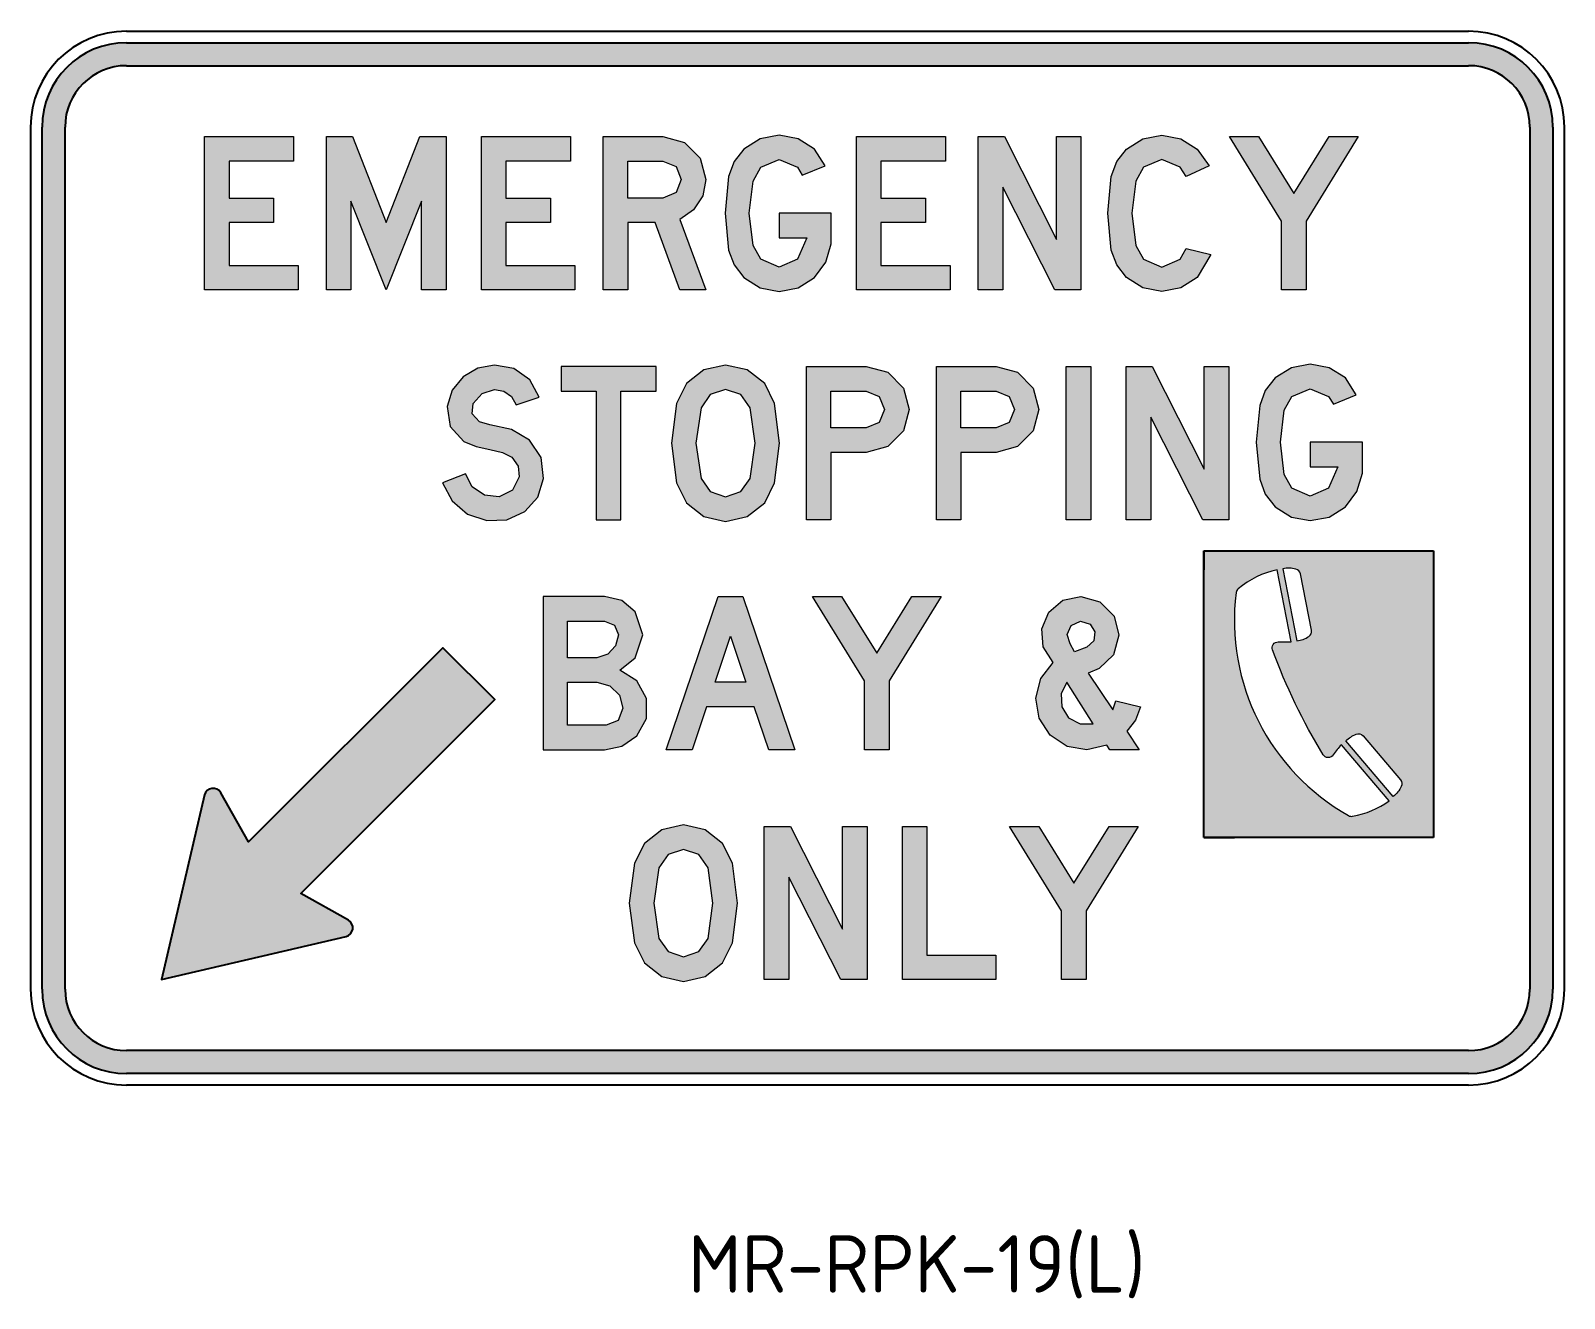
# Model space of a CAD drawing. Extents: x 42 to 327, y 159 to 248.
# Drawn here: x 42.3 to 149, y 159.5 to 247.7 of the extents above; entities that cross this region are included whole.
import ezdxf
from ezdxf.enums import TextEntityAlignment as Align

# ---------------------------------------------------------------- set-up
doc = ezdxf.new("R2010")
doc.units = 0
doc.layers.add('GSOUTLINE', color=7, linetype='CONTINUOUS', lineweight=0)
for name, color, linetype in [('L18', 4, 'CONTINUOUS'), ('L35', 3, 'CONTINUOUS'), ('T25', 1, 'CONTINUOUS')]:
    doc.layers.add(name, color=color, linetype=linetype)
doc.styles.add('ISO', font='iso3098b.shx')

# ---------------------------------------------------------------- blocks, each defined once
blk = doc.blocks.new('*U7')
at = {"layer": 'GSOUTLINE'}
for points in [[(86.1, 57.6, 0.062233), (79.5, 49.5, -0.560129), (71.3, 49.6, -0.047033), (30.5, 134.1, -0.522398), (35.1, 140.6), (45.7, 140.6), (34.3, 198.8, 0.119207), (2.9, 183.4, 0.190537), (1.2, 180.3, 0.304107), (91.8, 0.5, 0.173966), (95.1, 0, 0.112379), (124.5, 12.4)], [(53.1, 195.5, 0.295991), (49.4, 199.3, 0.101627), (38.8, 199.6), (50.1, 141.5, 0.125167), (59.9, 145, 0.299521), (62, 149.9)], [(97.9, 66.1, -0.327084), (103.5, 64.8), (133.7, 29.3, -0.296199), (134.3, 24, -0.114551), (127.8, 15.9), (89.6, 60.8, -0.084135)]]:
    blk.add_lwpolyline(points, format="xyb", close=True, dxfattribs=at)

msp = doc.modelspace()

# ---------------------------------------------------------------- hatches: boundary and pattern name
at = {"layer": 'L18'}
h = msp.add_hatch(color=256, dxfattribs=at)
h.paths.add_polyline_path([(94.4, 240.42), (93.09, 240.17), (91.95, 239.45), (91.27, 238.58), (90.89, 237.54), (90.64, 234.98), (90.89, 232.42), (91.27, 231.38), (91.95, 230.5), (93.09, 229.79), (94.4, 229.54), (95.72, 229.79), (96.86, 230.5), (97.65, 231.57), (98.03, 232.85), (98.03, 234.98), (94.4, 234.98), (94.4, 233.27), (96.32, 233.27), (95.68, 231.78), (94.4, 231.24), (93.12, 231.78), (92.59, 232.74), (92.33, 234.98), (92.59, 237.22), (93.12, 238.18), (94.4, 238.71), (95.68, 238.18), (96.01, 237.64), (97.6, 238.28), (96.86, 239.45), (95.72, 240.17)])
h.paths.add_polyline_path([(86.32, 240.31), (87.82, 239.91), (88.91, 238.82), (89.31, 237.32), (89.09, 236.19), (88.45, 235.21), (87.5, 234.55), (89.31, 229.65), (87.5, 229.65), (85.79, 234.34), (83.87, 234.34), (83.87, 229.65), (82.17, 229.65), (82.17, 240.31)])
h.paths.add_polyline_path([(86.32, 238.6), (87.23, 238.23), (87.6, 237.32), (87.23, 236.42), (86.32, 236.04), (83.87, 236.04), (83.87, 238.6)], flags=16)
h.paths.add_polyline_path([(54.44, 240.31), (60.63, 240.31), (60.63, 238.6), (56.15, 238.6), (56.15, 236.04), (59.24, 236.04), (59.24, 234.34), (56.15, 234.34), (56.15, 231.35), (60.95, 231.35), (60.95, 229.65), (54.44, 229.65)])
h.paths.add_polyline_path([(62.92, 240.31), (64.73, 240.31), (67.07, 234.34), (69.42, 240.31), (71.23, 240.31), (71.23, 229.65), (69.53, 229.65), (69.53, 235.83), (67.07, 229.65), (64.62, 235.83), (64.62, 229.65), (62.92, 229.65)])
h.paths.add_polyline_path([(73.7, 240.31), (79.88, 240.31), (79.88, 238.6), (75.4, 238.6), (75.4, 236.04), (78.49, 236.04), (78.49, 234.34), (75.4, 234.34), (75.4, 231.35), (80.2, 231.35), (80.2, 229.65), (73.7, 229.65)])
h.paths.add_polyline_path([(99.78, 240.31), (105.97, 240.31), (105.97, 238.6), (101.49, 238.6), (101.49, 236.04), (104.59, 236.04), (104.59, 234.34), (101.49, 234.34), (101.49, 231.35), (106.29, 231.35), (106.29, 229.65), (99.78, 229.65)])
h.paths.add_polyline_path([(108.26, 240.31), (110.07, 240.31), (113.69, 233.16), (113.69, 240.31), (115.4, 240.31), (115.4, 229.65), (113.59, 229.65), (109.96, 236.79), (109.96, 229.65), (108.26, 229.65)])
h.paths.add_polyline_path([(121.02, 240.42), (122.34, 240.17), (123.48, 239.45), (124.33, 238.28), (122.73, 237.54), (122.3, 238.18), (121.02, 238.71), (119.75, 238.18), (119.21, 237.22), (118.95, 234.98), (119.21, 232.74), (119.75, 231.78), (121.02, 231.24), (122.3, 231.78), (122.73, 232.52), (124.44, 232.1), (123.48, 230.5), (122.34, 229.79), (121.02, 229.54), (119.71, 229.79), (118.57, 230.5), (117.89, 231.38), (117.51, 232.42), (117.26, 234.98), (117.51, 237.54), (117.89, 238.58), (118.57, 239.45), (119.71, 240.17)])
h.paths.add_polyline_path([(125.73, 240.31), (127.76, 240.31), (130.21, 236.36), (132.66, 240.31), (134.68, 240.31), (131.06, 234.44), (131.06, 229.65), (129.35, 229.65), (129.35, 234.44)])
h = msp.add_hatch(color=256, dxfattribs=at)
h.paths.add_polyline_path([(110.77, 221.33), (110.4, 220.42), (109.49, 220.04), (107.04, 220.04), (107.04, 222.61), (109.49, 222.61), (110.4, 222.23)], flags=16)
h.paths.add_polyline_path([(74.61, 222.72), (75.26, 222.6), (75.79, 222.22), (76.11, 221.65), (77.7, 222.18), (77.05, 223.38), (75.95, 224.17), (74.61, 224.42), (73.44, 224.21), (72.42, 223.6), (71.67, 222.67), (71.31, 221.54), (71.52, 220.14), (72.48, 219.09), (73.33, 218.76), (74.29, 218.55), (75.15, 218.34), (75.81, 218), (76.24, 217.38), (76.32, 216.63), (75.86, 215.71), (74.93, 215.25), (73.91, 215.36), (73.06, 215.94), (72.59, 216.85), (70.99, 216.21), (71.65, 214.96), (72.72, 214.05), (74.06, 213.59), (75.47, 213.65), (76.71, 214.22), (77.61, 215.23), (78.02, 216.53), (77.84, 217.98), (77.04, 219.19), (75.79, 219.94), (74.29, 220.26), (73.55, 220.47), (73.06, 221.02), (73.12, 221.75), (73.74, 222.43)])
h.paths.add_polyline_path([(90.68, 213.54), (92.18, 213.88), (93.4, 214.83), (94.09, 216.21), (94.44, 218.98), (94.09, 221.75), (93.4, 223.14), (92.18, 224.09), (90.68, 224.42), (89.17, 224.09), (87.95, 223.14), (87.26, 221.75), (86.92, 218.98), (87.26, 216.21), (87.95, 214.83), (89.17, 213.88)])
h.paths.add_polyline_path([(90.68, 215.25), (91.74, 215.61), (92.38, 216.53), (92.73, 218.98), (92.38, 221.44), (91.74, 222.36), (90.68, 222.72), (89.61, 222.36), (88.97, 221.44), (88.62, 218.98), (88.97, 216.53), (89.61, 215.61)], flags=16)
h.paths.add_polyline_path([(100.46, 224.31), (101.96, 223.92), (103.05, 222.82), (103.44, 221.33), (103.05, 219.83), (101.96, 218.74), (100.46, 218.34), (98, 218.34), (98, 213.65), (96.3, 213.65), (96.3, 224.31)])
h.paths.add_polyline_path([(101.74, 221.33), (101.37, 220.42), (100.46, 220.04), (98, 220.04), (98, 222.61), (100.46, 222.61), (101.37, 222.23)], flags=16)
h.paths.add_polyline_path([(109.49, 224.31), (110.99, 223.92), (112.08, 222.82), (112.48, 221.33), (112.08, 219.83), (110.99, 218.74), (109.49, 218.34), (107.04, 218.34), (107.04, 213.65), (105.34, 213.65), (105.34, 224.31)])
h.paths.add_polyline_path([(131.35, 224.47), (130.04, 224.23), (128.9, 223.52), (128.22, 222.64), (127.84, 221.6), (127.59, 219.04), (127.84, 216.48), (128.22, 215.43), (128.9, 214.56), (130.04, 213.84), (131.35, 213.59), (132.67, 213.84), (133.81, 214.56), (134.6, 215.62), (134.98, 216.9), (134.98, 219.04), (131.35, 219.04), (131.35, 217.33), (133.27, 217.33), (132.63, 215.84), (131.35, 215.3), (130.07, 215.84), (129.54, 216.79), (129.28, 219.04), (129.54, 221.27), (130.07, 222.24), (131.35, 222.77), (132.63, 222.24), (132.96, 221.7), (134.55, 222.34), (133.81, 223.52), (132.67, 224.23)])
h.paths.add_polyline_path([(79.23, 224.31), (79.23, 222.61), (81.68, 222.61), (81.68, 213.65), (83.39, 213.65), (83.39, 222.61), (85.84, 222.61), (85.84, 224.31)])
h.paths.add_polyline_path([(114.37, 224.31), (116.08, 224.31), (116.08, 213.65), (114.37, 213.65)])
h.paths.add_polyline_path([(118.54, 224.31), (120.35, 224.31), (123.98, 217.17), (123.98, 224.31), (125.68, 224.31), (125.68, 213.65), (123.87, 213.65), (120.25, 220.8), (120.25, 213.65), (118.54, 213.65)])
h = msp.add_hatch(color=256, dxfattribs=at)
h.dxf.hatch_style = 1
h.paths.add_polyline_path([(123.95, 191.54), (139.93, 191.54), (139.93, 211.5), (123.95, 211.5)])
h.paths.add_polyline_path([(134.54, 198.73, -0.327084), (135.02, 198.61), (137.63, 195.55, -0.296199), (137.69, 195.1, -0.114551), (137.12, 194.39), (133.83, 198.27, -0.084135)], flags=16)
h.paths.add_polyline_path([(126.22, 208.74, -0.125762), (129.06, 210.18), (130.03, 205.16), (129.12, 205.16, 0.522398), (128.73, 204.6, 0.047033), (132.24, 197.3, 0.560129), (132.96, 197.29, -0.062233), (133.52, 197.99), (136.84, 194.09, -0.118524), (134.15, 193, -0.309546)], flags=16)
h.paths.add_polyline_path([(130.42, 205.23), (129.44, 210.25, -0.101627), (130.36, 210.22, -0.295991), (130.68, 209.9), (131.44, 205.96, -0.299521), (131.27, 205.54, -0.125167)], flags=16)
h = msp.add_hatch(color=256, dxfattribs=at)
h.paths.add_polyline_path([(114.64, 205.01), (114.44, 205.67), (114.73, 206.3), (115.36, 206.59), (116.03, 206.39), (116.37, 205.85), (116.29, 205.22), (115.81, 204.79), (114.96, 204.47)], flags=16)
h.paths.add_polyline_path([(119.44, 197.65), (117.41, 197.65), (117.19, 197.97), (115.82, 197.64), (114.44, 197.88), (113.26, 198.66), (112.49, 199.85), (112.26, 201.24), (112.6, 202.61), (113.47, 203.73), (112.78, 204.8), (112.68, 206.06), (113.17, 207.23), (114.14, 208.05), (115.39, 208.31), (116.72, 207.94), (117.7, 206.95), (118.04, 205.61), (117.66, 204.26), (116.67, 203.3), (115.91, 202.98), (117.62, 200.42), (117.83, 201.06), (119.54, 200.63), (119.2, 199.71), (118.59, 198.93)])
h.paths.add_polyline_path([(81.72, 202.34), (82.63, 202.1), (83.29, 201.44), (83.53, 200.53), (83.2, 199.69), (82.36, 199.35), (79.69, 199.35), (79.69, 202.34)], flags=16)
h.paths.add_polyline_path([(82.25, 206.6), (82.94, 206.32), (83.22, 205.65), (83.02, 204.87), (82.48, 204.3), (81.72, 204.04), (79.69, 204.04), (79.69, 206.6)], flags=16)
h.paths.add_polyline_path([(77.99, 208.31), (77.99, 197.65), (82.25, 197.65), (83.47, 197.9), (84.5, 198.61), (85.18, 199.83), (85.18, 201.22), (84.5, 202.45), (83.32, 203.19), (84.38, 204.04), (84.92, 205.65), (84.38, 207.24), (83.45, 208.03), (82.25, 208.31)])
h.paths.add_polyline_path([(116.24, 199.46), (114.42, 202.34), (114.02, 201.53), (114.06, 200.63), (114.54, 199.87), (115.34, 199.44)], flags=16)
h.paths.add_polyline_path([(92.08, 202.34), (89.95, 202.34), (91.01, 205.54)], flags=16)
h.paths.add_polyline_path([(86.54, 197.65), (90.16, 208.31), (91.87, 208.31), (95.49, 197.65), (93.68, 197.65), (92.67, 200.63), (89.36, 200.63), (88.35, 197.65)])
h.paths.add_polyline_path([(96.72, 208.31), (98.74, 208.31), (101.19, 204.37), (103.64, 208.31), (105.67, 208.31), (102.05, 202.45), (102.05, 197.65), (100.34, 197.65), (100.34, 202.45)])
h = msp.add_hatch(color=256, dxfattribs=at)
edge = h.paths.add_edge_path()
edge.add_arc((64.14, 185.25), 0.604, 283.2136, 420.4651)
edge.add_line((64.44, 185.78), (61.14, 187.65))
edge.add_line((61.14, 187.65), (74.63, 201.14))
edge.add_line((74.63, 201.14), (71.02, 204.75))
edge.add_line((71.02, 204.75), (57.5, 191.23))
edge.add_line((57.5, 191.23), (55.56, 194.66))
edge.add_arc((55.03, 194.36), 0.604, 29.5349, 166.7864)
edge.add_line((54.44, 194.5), (51.43, 181.65))
edge.add_line((51.43, 181.65), (64.28, 184.66))
h = msp.add_hatch(color=256, dxfattribs=at)
h.paths.add_polyline_path([(87.75, 181.53), (89.25, 181.87), (90.47, 182.82), (91.16, 184.21), (91.51, 186.98), (91.16, 189.75), (90.47, 191.13), (89.25, 192.08), (87.75, 192.42), (86.24, 192.08), (85.03, 191.13), (84.34, 189.75), (83.98, 186.98), (84.34, 184.21), (85.03, 182.82), (86.24, 181.87)])
h.paths.add_polyline_path([(87.75, 183.24), (88.81, 183.6), (89.46, 184.52), (89.8, 186.98), (89.46, 189.43), (88.81, 190.35), (87.75, 190.71), (86.68, 190.35), (86.04, 189.43), (85.69, 186.98), (86.04, 184.52), (86.68, 183.6)], flags=16)
h.paths.add_polyline_path([(93.37, 192.31), (95.19, 192.31), (98.81, 185.16), (98.81, 192.31), (100.52, 192.31), (100.52, 181.65), (98.7, 181.65), (95.08, 188.79), (95.08, 181.65), (93.37, 181.65)])
h.paths.add_polyline_path([(102.98, 192.31), (104.68, 192.31), (104.68, 183.35), (109.48, 183.35), (109.48, 181.65), (102.98, 181.65)])
h.paths.add_polyline_path([(110.43, 192.31), (112.46, 192.31), (114.91, 188.36), (117.37, 192.31), (119.39, 192.31), (115.76, 186.44), (115.76, 181.65), (114.05, 181.65), (114.05, 186.44)])
at = {"layer": 'T25'}
h = msp.add_hatch(color=4, dxfattribs=at)
h.dxf.hatch_style = 1
h.paths.add_polyline_path([(142.36, 246.85), (49, 246.85, 0.414214), (43.14, 240.98), (43.14, 180.98, 0.414214), (49, 175.11), (142.36, 175.11, 0.414214), (148.22, 180.98), (148.22, 240.98, 0.414214)])
h.paths.add_polyline_path([(142.36, 245.25, -0.414214), (146.62, 240.98), (146.62, 180.98, -0.414214), (142.36, 176.71), (49, 176.71, -0.414214), (44.74, 180.98), (44.74, 240.98, -0.414214), (49, 245.25)], flags=16)
h.paths.add_polyline_path([(86.32, 240.31), (87.82, 239.91), (88.91, 238.82), (89.31, 237.32), (89.09, 236.19), (88.45, 235.21), (87.5, 234.55), (89.31, 229.65), (87.5, 229.65), (85.79, 234.34), (83.87, 234.34), (83.87, 229.65), (82.17, 229.65), (82.17, 240.31)], flags=0)
h.paths.add_polyline_path([(79.88, 240.31), (79.88, 238.6), (75.4, 238.6), (75.4, 236.04), (78.49, 236.04), (78.49, 234.34), (75.4, 234.34), (75.4, 231.35), (80.2, 231.35), (80.2, 229.65), (73.7, 229.65), (73.7, 240.31)], flags=0)
h.paths.add_polyline_path([(83.87, 238.6), (86.32, 238.6), (87.23, 238.23), (87.6, 237.32), (87.23, 236.42), (86.32, 236.04), (83.87, 236.04)], flags=0)
h.paths.add_polyline_path([(91.95, 239.45), (93.09, 240.17), (94.4, 240.42), (95.72, 240.17), (96.86, 239.45), (97.6, 238.28), (96.01, 237.64), (95.68, 238.18), (94.4, 238.71), (93.12, 238.18), (92.59, 237.22), (92.33, 234.98), (92.59, 232.74), (93.12, 231.78), (94.4, 231.24), (95.68, 231.78), (96.32, 233.27), (94.4, 233.27), (94.4, 234.98), (98.03, 234.98), (98.03, 232.85), (97.65, 231.57), (96.86, 230.5), (95.72, 229.79), (94.4, 229.54), (93.09, 229.79), (91.95, 230.5), (91.27, 231.38), (90.89, 232.42), (90.64, 234.98), (90.89, 237.54), (91.27, 238.58)], flags=0)
h.paths.add_polyline_path([(71.23, 240.31), (71.23, 229.65), (69.53, 229.65), (69.53, 235.83), (67.07, 229.65), (64.62, 235.83), (64.62, 229.65), (62.92, 229.65), (62.92, 240.31), (64.73, 240.31), (67.07, 234.34), (69.42, 240.31)], flags=0)
h.paths.add_polyline_path([(99.78, 240.31), (105.97, 240.31), (105.97, 238.6), (101.49, 238.6), (101.49, 236.04), (104.59, 236.04), (104.59, 234.34), (101.49, 234.34), (101.49, 231.35), (106.29, 231.35), (106.29, 229.65), (99.78, 229.65)], flags=0)
h.paths.add_polyline_path([(85.84, 224.31), (85.84, 222.61), (83.39, 222.61), (83.39, 213.65), (81.68, 213.65), (81.68, 222.61), (79.23, 222.61), (79.23, 224.31)], flags=0)
h.paths.add_polyline_path([(89.17, 224.09), (90.68, 224.42), (92.18, 224.09), (93.4, 223.14), (94.09, 221.75), (94.44, 218.98), (94.09, 216.21), (93.4, 214.83), (92.18, 213.88), (90.68, 213.54), (89.17, 213.88), (87.95, 214.83), (87.26, 216.21), (86.92, 218.98), (87.26, 221.75), (87.95, 223.14)], flags=0)
h.paths.add_polyline_path([(75.95, 224.17), (77.05, 223.38), (77.7, 222.18), (76.11, 221.65), (75.79, 222.22), (75.26, 222.6), (74.61, 222.72), (73.74, 222.43), (73.12, 221.75), (73.06, 221.02), (73.55, 220.47), (74.29, 220.26), (75.79, 219.94), (77.04, 219.19), (77.84, 217.98), (78.02, 216.53), (77.61, 215.23), (76.71, 214.22), (75.47, 213.65), (74.06, 213.59), (72.72, 214.05), (71.65, 214.96), (70.99, 216.21), (72.59, 216.85), (73.06, 215.94), (73.91, 215.36), (74.93, 215.25), (75.86, 215.71), (76.32, 216.63), (76.24, 217.38), (75.81, 218), (75.15, 218.34), (74.29, 218.55), (73.33, 218.76), (72.48, 219.09), (71.52, 220.14), (71.31, 221.54), (71.67, 222.67), (72.42, 223.6), (73.44, 224.21), (74.61, 224.42)], flags=0)
h.paths.add_polyline_path([(60.63, 240.31), (60.63, 238.6), (56.15, 238.6), (56.15, 236.04), (59.24, 236.04), (59.24, 234.34), (56.15, 234.34), (56.15, 231.35), (60.95, 231.35), (60.95, 229.65), (54.44, 229.65), (54.44, 240.31)], flags=0)
h.paths.add_polyline_path([(90.68, 222.72), (91.74, 222.36), (92.38, 221.44), (92.73, 218.98), (92.38, 216.53), (91.74, 215.61), (90.68, 215.25), (89.61, 215.61), (88.97, 216.53), (88.62, 218.98), (88.97, 221.44), (89.61, 222.36)], flags=0)
h.paths.add_polyline_path([(96.3, 224.31), (100.46, 224.31), (101.96, 223.92), (103.05, 222.82), (103.44, 221.33), (103.05, 219.83), (101.96, 218.74), (100.46, 218.34), (98, 218.34), (98, 213.65), (96.3, 213.65)], flags=0)
h.paths.add_polyline_path([(108.26, 240.31), (110.07, 240.31), (113.69, 233.16), (113.69, 240.31), (115.4, 240.31), (115.4, 229.65), (113.59, 229.65), (109.96, 236.79), (109.96, 229.65), (108.26, 229.65)], flags=0)
h.paths.add_polyline_path([(98, 222.61), (100.46, 222.61), (101.37, 222.23), (101.74, 221.33), (101.37, 220.42), (100.46, 220.04), (98, 220.04)], flags=0)
h.paths.add_polyline_path([(105.34, 224.31), (109.49, 224.31), (110.99, 223.92), (112.08, 222.82), (112.48, 221.33), (112.08, 219.83), (110.99, 218.74), (109.49, 218.34), (107.04, 218.34), (107.04, 213.65), (105.34, 213.65)], flags=0)
h.paths.add_polyline_path([(107.04, 222.61), (109.49, 222.61), (110.4, 222.23), (110.77, 221.33), (110.4, 220.42), (109.49, 220.04), (107.04, 220.04)], flags=0)
h.paths.add_polyline_path([(117.51, 237.54), (117.89, 238.58), (118.57, 239.45), (119.71, 240.17), (121.02, 240.42), (122.34, 240.17), (123.48, 239.45), (124.33, 238.28), (122.73, 237.54), (122.3, 238.18), (121.02, 238.71), (119.75, 238.18), (119.21, 237.22), (118.95, 234.98), (119.21, 232.74), (119.75, 231.78), (121.02, 231.24), (122.3, 231.78), (122.73, 232.52), (124.44, 232.1), (123.48, 230.5), (122.34, 229.79), (121.02, 229.54), (119.71, 229.79), (118.57, 230.5), (117.89, 231.38), (117.51, 232.42), (117.26, 234.98)], flags=0)
h.paths.add_polyline_path([(82.25, 208.31), (83.45, 208.03), (84.38, 207.24), (84.92, 205.65), (84.38, 204.04), (83.32, 203.19), (84.5, 202.45), (85.18, 201.22), (85.18, 199.83), (84.5, 198.61), (83.47, 197.9), (82.25, 197.65), (77.99, 197.65), (77.99, 208.31)], flags=0)
h.paths.add_polyline_path([(114.37, 224.31), (116.08, 224.31), (116.08, 213.65), (114.37, 213.65)], flags=0)
h.paths.add_polyline_path([(90.16, 208.31), (91.87, 208.31), (95.49, 197.65), (93.68, 197.65), (92.67, 200.63), (89.36, 200.63), (88.35, 197.65), (86.54, 197.65)], flags=0)
h.paths.add_polyline_path([(82.25, 206.6), (82.94, 206.32), (83.22, 205.65), (83.02, 204.87), (82.48, 204.3), (81.72, 204.04), (79.69, 204.04), (79.69, 206.6)], flags=0)
h.paths.add_polyline_path([(96.72, 208.31), (98.74, 208.31), (101.19, 204.37), (103.64, 208.31), (105.67, 208.31), (102.05, 202.45), (102.05, 197.65), (100.34, 197.65), (100.34, 202.45)], flags=0)
h.paths.add_polyline_path([(91.01, 205.54), (92.08, 202.34), (89.95, 202.34)], flags=0)
h.paths.add_polyline_path([(118.54, 224.31), (120.35, 224.31), (123.98, 217.17), (123.98, 224.31), (125.68, 224.31), (125.68, 213.65), (123.87, 213.65), (120.25, 220.8), (120.25, 213.65), (118.54, 213.65)], flags=0)
h.paths.add_polyline_path([(125.73, 240.31), (127.76, 240.31), (130.21, 236.36), (132.66, 240.31), (134.68, 240.31), (131.06, 234.44), (131.06, 229.65), (129.35, 229.65), (129.35, 234.44)], flags=0)
h.paths.add_polyline_path([(71.02, 204.75), (74.63, 201.14), (61.14, 187.65), (64.44, 185.78, -0.682483), (64.28, 184.66), (51.43, 181.65), (54.44, 194.5, -0.682483), (55.56, 194.66), (57.5, 191.23)], flags=0)
h.paths.add_polyline_path([(81.72, 202.34), (82.63, 202.1), (83.29, 201.44), (83.53, 200.53), (83.2, 199.69), (82.36, 199.35), (79.69, 199.35), (79.69, 202.34)], flags=0)
h.paths.add_polyline_path([(114.14, 208.05), (115.39, 208.31), (116.72, 207.94), (117.7, 206.95), (118.04, 205.61), (117.66, 204.26), (116.67, 203.3), (115.91, 202.98), (117.62, 200.42), (117.83, 201.06), (119.54, 200.63), (119.2, 199.71), (118.59, 198.93), (119.44, 197.65), (117.41, 197.65), (117.19, 197.97), (115.82, 197.64), (114.44, 197.88), (113.26, 198.66), (112.49, 199.85), (112.26, 201.24), (112.6, 202.61), (113.47, 203.73), (112.78, 204.8), (112.68, 206.06), (113.17, 207.23)], flags=0)
h.paths.add_polyline_path([(128.22, 222.64), (128.9, 223.52), (130.04, 224.23), (131.35, 224.47), (132.67, 224.23), (133.81, 223.52), (134.55, 222.34), (132.96, 221.7), (132.63, 222.24), (131.35, 222.77), (130.07, 222.24), (129.54, 221.27), (129.28, 219.04), (129.54, 216.79), (130.07, 215.84), (131.35, 215.3), (132.63, 215.84), (133.27, 217.33), (131.35, 217.33), (131.35, 219.04), (134.98, 219.04), (134.98, 216.9), (134.6, 215.62), (133.81, 214.56), (132.67, 213.84), (131.35, 213.59), (130.04, 213.84), (128.9, 214.56), (128.22, 215.43), (127.84, 216.48), (127.59, 219.04), (127.84, 221.6)], flags=0)
h.paths.add_polyline_path([(114.73, 206.3), (115.36, 206.59), (116.03, 206.39), (116.37, 205.85), (116.29, 205.22), (115.81, 204.79), (114.96, 204.47), (114.64, 205.01), (114.44, 205.67)], flags=0)
h.paths.add_polyline_path([(123.95, 211.5), (139.93, 211.5), (139.93, 191.54), (123.95, 191.54)], flags=0)
h.paths.add_polyline_path([(114.42, 202.34), (116.24, 199.46), (115.34, 199.44), (114.54, 199.87), (114.06, 200.63), (114.02, 201.53)], flags=0)
h.paths.add_polyline_path([(87.75, 192.42), (89.25, 192.08), (90.47, 191.13), (91.16, 189.75), (91.51, 186.98), (91.16, 184.21), (90.47, 182.82), (89.25, 181.87), (87.75, 181.53), (86.24, 181.87), (85.03, 182.82), (84.34, 184.21), (83.98, 186.98), (84.34, 189.75), (85.03, 191.13), (86.24, 192.08)], flags=0)
h.paths.add_polyline_path([(93.37, 192.31), (95.19, 192.31), (98.81, 185.16), (98.81, 192.31), (100.52, 192.31), (100.52, 181.65), (98.7, 181.65), (95.08, 188.79), (95.08, 181.65), (93.37, 181.65)], flags=0)
h.paths.add_polyline_path([(87.75, 190.71), (88.81, 190.35), (89.46, 189.43), (89.8, 186.98), (89.46, 184.52), (88.81, 183.6), (87.75, 183.24), (86.68, 183.6), (86.04, 184.52), (85.69, 186.98), (86.04, 189.43), (86.68, 190.35)], flags=0)
h.paths.add_polyline_path([(126.35, 208.85, -0.119207), (129.06, 210.18), (130.03, 205.16), (129.12, 205.16, 0.522398), (128.73, 204.6, 0.047033), (132.24, 197.3, 0.560129), (132.96, 197.29, -0.062233), (133.52, 197.99), (136.84, 194.09, -0.112379), (134.3, 193.02, -0.173966), (134.02, 193.07, -0.304107), (126.2, 208.58, -0.190537)], flags=0)
h.paths.add_polyline_path([(102.98, 192.31), (104.68, 192.31), (104.68, 183.35), (109.48, 183.35), (109.48, 181.65), (102.98, 181.65)], flags=0)
h.paths.add_polyline_path([(129.44, 210.25, -0.101627), (130.36, 210.22, -0.295991), (130.68, 209.9), (131.44, 205.96, -0.299521), (131.27, 205.54, -0.125167), (130.42, 205.23)], flags=0)
h.paths.add_polyline_path([(110.43, 192.31), (112.46, 192.31), (114.91, 188.36), (117.37, 192.31), (119.39, 192.31), (115.76, 186.44), (115.76, 181.65), (114.05, 181.65), (114.05, 186.44)], flags=0)
h.paths.add_polyline_path([(133.83, 198.27, -0.084135), (134.54, 198.73, -0.327084), (135.02, 198.61), (137.63, 195.55, -0.296199), (137.69, 195.1, -0.114551), (137.12, 194.39)], flags=0)

# ---------------------------------------------------------------- linework, layer by layer
at = {"layer": 'L18'}
for p, q in [((49, 246.85), (142.36, 246.85)), ((49, 245.25), (142.36, 245.25)), ((43.14, 180.98), (43.14, 240.98)), ((44.74, 180.98), (44.74, 240.98)), ((146.62, 240.98), (146.62, 180.98)), ((148.22, 240.98), (148.22, 180.98)), ((123.95, 211.5), (139.93, 211.5)), ((123.95, 191.54), (123.95, 211.5)), ((123.95, 211.5), (123.95, 210.16)), ((139.93, 211.5), (139.93, 191.54)), ((139.93, 191.54), (123.95, 191.54)), ((123.95, 191.54), (126.09, 191.54)), ((142.36, 176.71), (49, 176.71)), ((142.36, 175.11), (49, 175.11))]:
    msp.add_line(p, q, dxfattribs=at)
at = {"layer": 'L18', "lineweight": 0}
for points in [[(54.44, 240.31), (60.63, 240.31), (60.63, 238.6), (56.15, 238.6), (56.15, 236.04), (59.24, 236.04), (59.24, 234.34), (56.15, 234.34), (56.15, 231.35), (60.95, 231.35), (60.95, 229.65), (54.44, 229.65), (54.44, 240.31), (54.44, 240.31)], [(62.92, 240.31), (64.73, 240.31), (67.07, 234.34), (69.42, 240.31), (71.23, 240.31), (71.23, 229.65), (69.53, 229.65), (69.53, 235.83), (67.07, 229.65), (64.62, 235.83), (64.62, 229.65), (62.92, 229.65), (62.92, 240.31), (62.92, 240.31)], [(73.7, 240.31), (79.88, 240.31), (79.88, 238.6), (75.4, 238.6), (75.4, 236.04), (78.49, 236.04), (78.49, 234.34), (75.4, 234.34), (75.4, 231.35), (80.2, 231.35), (80.2, 229.65), (73.7, 229.65), (73.7, 240.31), (73.7, 240.31)], [(99.78, 240.31), (105.97, 240.31), (105.97, 238.6), (101.49, 238.6), (101.49, 236.04), (104.59, 236.04), (104.59, 234.34), (101.49, 234.34), (101.49, 231.35), (106.29, 231.35), (106.29, 229.65), (99.78, 229.65), (99.78, 240.31), (99.78, 240.31)], [(108.26, 240.31), (110.07, 240.31), (113.69, 233.16), (113.69, 240.31), (115.4, 240.31), (115.4, 229.65), (113.59, 229.65), (109.96, 236.79), (109.96, 229.65), (108.26, 229.65), (108.26, 240.31), (108.26, 240.31)], [(125.73, 240.31), (127.76, 240.31), (130.21, 236.36), (132.66, 240.31), (134.68, 240.31), (131.06, 234.44), (131.06, 229.65), (129.35, 229.65), (129.35, 234.44), (125.73, 240.31), (125.73, 240.31)], [(79.23, 224.31), (79.23, 222.61), (81.68, 222.61), (81.68, 213.65), (83.39, 213.65), (83.39, 222.61), (85.84, 222.61), (85.84, 224.31), (79.23, 224.31), (79.23, 224.31)], [(114.37, 224.31), (116.08, 224.31), (116.08, 213.65), (114.37, 213.65), (114.37, 224.31), (114.37, 224.31)], [(118.54, 224.31), (120.35, 224.31), (123.98, 217.17), (123.98, 224.31), (125.68, 224.31), (125.68, 213.65), (123.87, 213.65), (120.25, 220.8), (120.25, 213.65), (118.54, 213.65), (118.54, 224.31), (118.54, 224.31)], [(86.54, 197.65), (90.16, 208.31), (91.87, 208.31), (95.49, 197.65), (93.68, 197.65), (92.67, 200.63), (89.36, 200.63), (88.35, 197.65), (86.54, 197.65), (86.54, 197.65)], [(96.72, 208.31), (98.74, 208.31), (101.19, 204.37), (103.64, 208.31), (105.67, 208.31), (102.05, 202.45), (102.05, 197.65), (100.34, 197.65), (100.34, 202.45), (96.72, 208.31), (96.72, 208.31)], [(92.08, 202.34), (89.95, 202.34), (91.01, 205.54), (92.08, 202.34), (92.08, 202.34)], [(116.24, 199.46), (114.42, 202.34), (114.02, 201.53), (114.06, 200.63), (114.54, 199.87), (115.34, 199.44), (116.24, 199.46), (116.24, 199.46)], [(93.37, 192.31), (95.19, 192.31), (98.81, 185.16), (98.81, 192.31), (100.52, 192.31), (100.52, 181.65), (98.7, 181.65), (95.08, 188.79), (95.08, 181.65), (93.37, 181.65), (93.37, 192.31), (93.37, 192.31)], [(102.98, 192.31), (104.68, 192.31), (104.68, 183.35), (109.48, 183.35), (109.48, 181.65), (102.98, 181.65), (102.98, 192.31), (102.98, 192.31)], [(110.43, 192.31), (112.46, 192.31), (114.91, 188.36), (117.37, 192.31), (119.39, 192.31), (115.76, 186.44), (115.76, 181.65), (114.05, 181.65), (114.05, 186.44), (110.43, 192.31), (110.43, 192.31)]]:
    msp.add_lwpolyline(points, dxfattribs=at)
for points in [[(86.32, 240.31), (87.82, 239.91), (88.91, 238.82), (89.31, 237.32), (89.09, 236.19), (88.45, 235.21), (87.5, 234.55), (89.31, 229.65), (87.5, 229.65), (85.79, 234.34), (83.87, 234.34), (83.87, 229.65), (82.17, 229.65), (82.17, 240.31)], [(94.4, 240.42), (93.09, 240.17), (91.95, 239.45), (91.27, 238.58), (90.89, 237.54), (90.64, 234.98), (90.89, 232.42), (91.27, 231.38), (91.95, 230.5), (93.09, 229.79), (94.4, 229.54), (95.72, 229.79), (96.86, 230.5), (97.65, 231.57), (98.03, 232.85), (98.03, 234.98), (94.4, 234.98), (94.4, 233.27), (96.32, 233.27), (95.68, 231.78), (94.4, 231.24), (93.12, 231.78), (92.59, 232.74), (92.33, 234.98), (92.59, 237.22), (93.12, 238.18), (94.4, 238.71), (95.68, 238.18), (96.01, 237.64), (97.6, 238.28), (96.86, 239.45), (95.72, 240.17)], [(121.02, 240.42), (122.34, 240.17), (123.48, 239.45), (124.33, 238.28), (122.73, 237.54), (122.3, 238.18), (121.02, 238.71), (119.75, 238.18), (119.21, 237.22), (118.95, 234.98), (119.21, 232.74), (119.75, 231.78), (121.02, 231.24), (122.3, 231.78), (122.73, 232.52), (124.44, 232.1), (123.48, 230.5), (122.34, 229.79), (121.02, 229.54), (119.71, 229.79), (118.57, 230.5), (117.89, 231.38), (117.51, 232.42), (117.26, 234.98), (117.51, 237.54), (117.89, 238.58), (118.57, 239.45), (119.71, 240.17)], [(86.32, 238.6), (87.23, 238.23), (87.6, 237.32), (87.23, 236.42), (86.32, 236.04), (83.87, 236.04), (83.87, 238.6)], [(74.61, 222.72), (75.26, 222.6), (75.79, 222.22), (76.11, 221.65), (77.7, 222.18), (77.05, 223.38), (75.95, 224.17), (74.61, 224.42), (73.44, 224.21), (72.42, 223.6), (71.67, 222.67), (71.31, 221.54), (71.52, 220.14), (72.48, 219.09), (73.33, 218.76), (74.29, 218.55), (75.15, 218.34), (75.81, 218), (76.24, 217.38), (76.32, 216.63), (75.86, 215.71), (74.93, 215.25), (73.91, 215.36), (73.06, 215.94), (72.59, 216.85), (70.99, 216.21), (71.65, 214.96), (72.72, 214.05), (74.06, 213.59), (75.47, 213.65), (76.71, 214.22), (77.61, 215.23), (78.02, 216.53), (77.84, 217.98), (77.04, 219.19), (75.79, 219.94), (74.29, 220.26), (73.55, 220.47), (73.06, 221.02), (73.12, 221.75), (73.74, 222.43)], [(90.68, 213.54), (92.18, 213.88), (93.4, 214.83), (94.09, 216.21), (94.44, 218.98), (94.09, 221.75), (93.4, 223.14), (92.18, 224.09), (90.68, 224.42), (89.17, 224.09), (87.95, 223.14), (87.26, 221.75), (86.92, 218.98), (87.26, 216.21), (87.95, 214.83), (89.17, 213.88)], [(100.46, 224.31), (101.96, 223.92), (103.05, 222.82), (103.44, 221.33), (103.05, 219.83), (101.96, 218.74), (100.46, 218.34), (98, 218.34), (98, 213.65), (96.3, 213.65), (96.3, 224.31)], [(109.49, 224.31), (110.99, 223.92), (112.08, 222.82), (112.48, 221.33), (112.08, 219.83), (110.99, 218.74), (109.49, 218.34), (107.04, 218.34), (107.04, 213.65), (105.34, 213.65), (105.34, 224.31)], [(131.35, 224.47), (130.04, 224.23), (128.9, 223.52), (128.22, 222.64), (127.84, 221.6), (127.59, 219.04), (127.84, 216.48), (128.22, 215.43), (128.9, 214.56), (130.04, 213.84), (131.35, 213.59), (132.67, 213.84), (133.81, 214.56), (134.6, 215.62), (134.98, 216.9), (134.98, 219.04), (131.35, 219.04), (131.35, 217.33), (133.27, 217.33), (132.63, 215.84), (131.35, 215.3), (130.07, 215.84), (129.54, 216.79), (129.28, 219.04), (129.54, 221.27), (130.07, 222.24), (131.35, 222.77), (132.63, 222.24), (132.96, 221.7), (134.55, 222.34), (133.81, 223.52), (132.67, 224.23)], [(90.68, 215.25), (91.74, 215.61), (92.38, 216.53), (92.73, 218.98), (92.38, 221.44), (91.74, 222.36), (90.68, 222.72), (89.61, 222.36), (88.97, 221.44), (88.62, 218.98), (88.97, 216.53), (89.61, 215.61)], [(101.74, 221.33), (101.37, 220.42), (100.46, 220.04), (98, 220.04), (98, 222.61), (100.46, 222.61), (101.37, 222.23)], [(110.77, 221.33), (110.4, 220.42), (109.49, 220.04), (107.04, 220.04), (107.04, 222.61), (109.49, 222.61), (110.4, 222.23)], [(77.99, 208.31), (77.99, 197.65), (82.25, 197.65), (83.47, 197.9), (84.5, 198.61), (85.18, 199.83), (85.18, 201.22), (84.5, 202.45), (83.32, 203.19), (84.38, 204.04), (84.92, 205.65), (84.38, 207.24), (83.45, 208.03), (82.25, 208.31)], [(119.44, 197.65), (117.41, 197.65), (117.19, 197.97), (115.82, 197.64), (114.44, 197.88), (113.26, 198.66), (112.49, 199.85), (112.26, 201.24), (112.6, 202.61), (113.47, 203.73), (112.78, 204.8), (112.68, 206.06), (113.17, 207.23), (114.14, 208.05), (115.39, 208.31), (116.72, 207.94), (117.7, 206.95), (118.04, 205.61), (117.66, 204.26), (116.67, 203.3), (115.91, 202.98), (117.62, 200.42), (117.83, 201.06), (119.54, 200.63), (119.2, 199.71), (118.59, 198.93)], [(82.25, 206.6), (82.94, 206.32), (83.22, 205.65), (83.02, 204.87), (82.48, 204.3), (81.72, 204.04), (79.69, 204.04), (79.69, 206.6)], [(114.64, 205.01), (114.44, 205.67), (114.73, 206.3), (115.36, 206.59), (116.03, 206.39), (116.37, 205.85), (116.29, 205.22), (115.81, 204.79), (114.96, 204.47)], [(81.72, 202.34), (82.63, 202.1), (83.29, 201.44), (83.53, 200.53), (83.2, 199.69), (82.36, 199.35), (79.69, 199.35), (79.69, 202.34)], [(87.75, 181.53), (89.25, 181.87), (90.47, 182.82), (91.16, 184.21), (91.51, 186.98), (91.16, 189.75), (90.47, 191.13), (89.25, 192.08), (87.75, 192.42), (86.24, 192.08), (85.03, 191.13), (84.34, 189.75), (83.98, 186.98), (84.34, 184.21), (85.03, 182.82), (86.24, 181.87)], [(87.75, 183.24), (88.81, 183.6), (89.46, 184.52), (89.8, 186.98), (89.46, 189.43), (88.81, 190.35), (87.75, 190.71), (86.68, 190.35), (86.04, 189.43), (85.69, 186.98), (86.04, 184.52), (86.68, 183.6)]]:
    msp.add_lwpolyline(points, close=True, dxfattribs=at)
at = {"layer": 'L18'}
msp.add_lwpolyline([(64.28, 184.66, 0.682483), (64.44, 185.78), (61.14, 187.65), (74.63, 201.14), (71.02, 204.75), (57.5, 191.23), (55.56, 194.66, 0.682483), (54.44, 194.5), (51.43, 181.65)], format="xyb", close=True, dxfattribs=at)
for centre, radius, start, end in [((49, 240.98), 5.87, 90, 180), ((142.36, 240.98), 5.87, 0, 90), ((49, 240.98), 4.27, 90, 180), ((142.36, 240.98), 4.27, 0, 90), ((49, 180.98), 5.87, 180, 270), ((49, 180.98), 4.27, 180, 270), ((142.36, 180.98), 5.87, 270, 0), ((142.36, 180.98), 4.27, 270, 0)]:
    msp.add_arc(centre, radius, start, end, dxfattribs=at)
at = {"layer": 'L35'}
for p, q in [((49, 247.65), (142.36, 247.65)), ((42.34, 180.98), (42.34, 240.98)), ((149.02, 240.98), (149.02, 180.98)), ((142.36, 174.31), (49, 174.31))]:
    msp.add_line(p, q, dxfattribs=at)
for centre, start, end in [((49, 240.98), 90, 180), ((142.36, 240.98), 0, 90), ((49, 180.98), 180, 270), ((142.36, 180.98), 270, 0)]:
    msp.add_arc(centre, 6.67, start, end, dxfattribs=at)
at = {"layer": 'T25'}
msp.add_line((49.02, 247.69), (49.02, 247.69), dxfattribs=at)
msp.add_line((49.02, 247.69), (49.02, 247.69), dxfattribs=at)

# ---------------------------------------------------------------- block references
at = {"layer": 'L18', "color": 7, "xscale": 0.0863059316037417, "yscale": 0.0863059316037417, "zscale": 0.0863059316037417}
msp.add_blockref('*U7', (126.09, 193.02), dxfattribs=at)

# ---------------------------------------------------------------- texts
at = {"layer": 'L35', "style": 'ISO'}
msp.add_text('MR-RPK-19(L)', height=4, dxfattribs=at).set_placement((103.98, 159.87), align=Align.CENTER)

doc.saveas('drawing.dxf')
